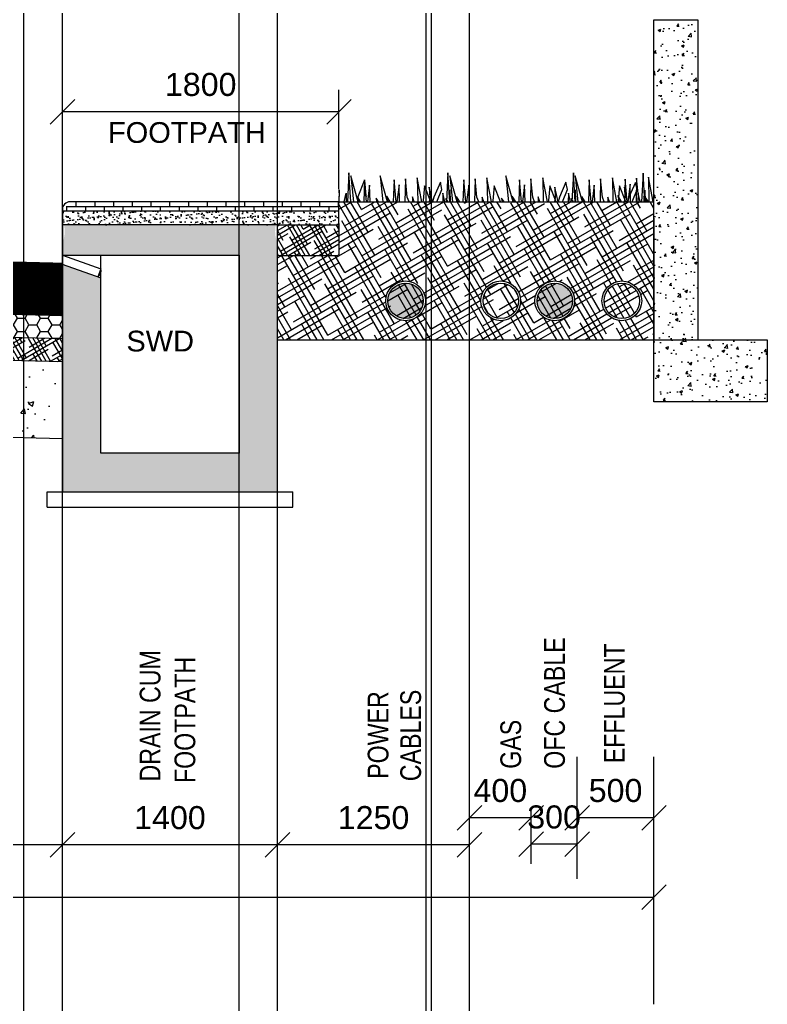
# Model space of a CAD drawing. Header units: inches. Extents: x 1863003 to 1881330, y 133141 to 515800.
# Drawn here: x 1875615 to 1880480, y 330832 to 337240 of the extents above; entities that cross this region are included whole.
import ezdxf

# ---------------------------------------------------------------- set-up
doc = ezdxf.new("R2010")
doc.units = ezdxf.units.IN
doc.header["$MEASUREMENT"] = 0
doc.layers.get('0').update_dxf_attribs({"color": 4, "linetype": 'ELEC_LINE', "lineweight": 13})
doc.layers.get('Defpoints').update_dxf_attribs({"lineweight": 13})
for name, color, linetype, lineweight in [('DIM', 7, 'Continuous', 13), ('DIMEN', 7, 'Continuous', 13), ('HATCH', 252, 'Continuous', 13)]:
    doc.layers.add(name, color=color, linetype=linetype, lineweight=lineweight)
doc.styles.add('ARIAL', font='arial.ttf')
doc.styles.get("Standard").update_dxf_attribs({"font": 'romans.shx'})
doc.linetypes.add('ELEC_LINE', pattern='A,12.7,-5.08,["EL",Standard,S=2.54,R=0,X=-2.54,Y=-1.27],-5.08', length=22.86)
doc.dimstyles.get("Standard").update_dxf_attribs({"dimtxt": 180, "dimasz": 160, "dimexe": 50, "dimexo": 50, "dimgap": 100, "dimtad": 1, "dimdec": 0, "dimzin": 0, "dimdsep": 46, "dimtxsty": 'ARIAL', "dimcen": 0.09, "dimclrd": 256, "dimclre": 256, "dimclrt": 256, "dimadec": 0, "dimazin": 0, "dimtm": 1e-09, "dimtfac": 1, "dimtdec": 0, "dimtofl": 0, "dimtmove": 0, "dimatfit": 3, "dimfxl": 0, "dimtolj": 1, "dimtzin": 0, "dimlwd": 9, "dimlwe": -1, "dimarcsym": 0})

# ---------------------------------------------------------------- blocks, each defined once
blk = doc.blocks.new('_Oblique')
at = {"color": 0, "linetype": 'ByBlock', "lineweight": -2}
blk.add_line((-0.5, -0.5), (0.5, 0.5), dxfattribs=at)
blk = doc.blocks.new('*D123')
at = {"layer": 'Defpoints', "color": 0, "ltscale": 0.02}
for p in [(1878942.303417261, 331873.7992674679), (1878942.303417261, 331697.1621596916), (1879242.303417261, 331697.1621596916)]:
    blk.add_point(p, dxfattribs=at)
at = {"layer": 'DIMEN', "ltscale": 0.02}
for p, q in [((1878942.303417261, 331747.1621596916), (1878942.303417261, 331923.7992674679)), ((1879242.303417261, 331747.1621596916), (1879242.303417261, 331923.7992674679))]:
    blk.add_line(p, q, dxfattribs=at)
at = {"layer": 'DIMEN', "lineweight": 9, "ltscale": 0.02}
blk.add_line((1879242.303417261, 331873.7992674679), (1878942.303417261, 331873.7992674679), dxfattribs=at)
at = {"layer": 'DIMEN', "lineweight": 9, "ltscale": 0.02, "xscale": 160, "yscale": 160, "zscale": 160, "rotation": 180}
blk.add_blockref('_Oblique', (1878942.303417261, 331873.7992674679), dxfattribs=at)
at = {"layer": 'DIMEN', "lineweight": 9, "ltscale": 0.02, "xscale": 160, "yscale": 160, "zscale": 160}
blk.add_blockref('_Oblique', (1879242.303417261, 331873.7992674679), dxfattribs=at)
at = {"layer": 'DIMEN', "ltscale": 0.02, "insert": (1879092.303417261, 332050.4363752441), "char_height": 150, "attachment_point": 5, "style": 'ARIAL'}
blk.add_mtext('\\A1;300', dxfattribs=at)
blk = doc.blocks.new('*D124')
at = {"layer": 'Defpoints', "color": 0, "ltscale": 0.02}
for p in [(1875892.303417261, 331869.4965176445), (1875892.303417261, 331869.4965176445), (1877292.303417261, 331869.4965176445)]:
    blk.add_point(p, dxfattribs=at)
at = {"layer": 'DIMEN', "lineweight": 9, "ltscale": 0.02}
blk.add_line((1877292.303417261, 331869.4965176445), (1875892.303417261, 331869.4965176445), dxfattribs=at)
at = {"layer": 'DIMEN', "lineweight": 9, "ltscale": 0.02, "xscale": 160, "yscale": 160, "zscale": 160, "rotation": 180}
blk.add_blockref('_Oblique', (1875892.303417261, 331869.4965176445), dxfattribs=at)
at = {"layer": 'DIMEN', "lineweight": 9, "ltscale": 0.02, "xscale": 160, "yscale": 160, "zscale": 160}
blk.add_blockref('_Oblique', (1877292.303417261, 331869.4965176445), dxfattribs=at)
at = {"layer": 'DIMEN', "ltscale": 0.02, "insert": (1876592.303417261, 332046.0824658027), "char_height": 150, "attachment_point": 5, "style": 'ARIAL'}
blk.add_mtext('\\A1;1400', dxfattribs=at)
blk = doc.blocks.new('*D125')
at = {"layer": 'Defpoints', "color": 0, "ltscale": 0.02}
for p in [(1868892.303417261, 331869.4965176445), (1868892.303417261, 331869.4965176445), (1875892.303417261, 331869.4965176445)]:
    blk.add_point(p, dxfattribs=at)
at = {"layer": 'DIMEN', "lineweight": 9, "ltscale": 0.02}
blk.add_line((1875892.303417261, 331869.4965176445), (1868892.303417261, 331869.4965176445), dxfattribs=at)
at = {"layer": 'DIMEN', "lineweight": 9, "ltscale": 0.02, "xscale": 160, "yscale": 160, "zscale": 160, "rotation": 180}
blk.add_blockref('_Oblique', (1868892.303417261, 331869.4965176445), dxfattribs=at)
at = {"layer": 'DIMEN', "lineweight": 9, "ltscale": 0.02, "xscale": 160, "yscale": 160, "zscale": 160}
blk.add_blockref('_Oblique', (1875892.303417261, 331869.4965176445), dxfattribs=at)
at = {"layer": 'DIMEN', "ltscale": 0.02, "insert": (1872392.303417261, 332047.0544985449), "char_height": 150, "attachment_point": 5, "style": 'ARIAL'}
blk.add_mtext('\\A1;7.0m CARRIAGEWAY', dxfattribs=at)
blk = doc.blocks.new('*D127')
at = {"layer": 'Defpoints', "color": 0, "ltscale": 0.02}
for p in [(1879742.303417261, 331529.2169270333), (1865742.303417261, 331351.6077865149), (1879742.303417261, 331351.6077865149)]:
    blk.add_point(p, dxfattribs=at)
at = {"layer": 'DIMEN', "ltscale": 0.02}
for p, q in [((1865742.303417261, 331401.6077865149), (1865742.303417261, 331579.2169270333)), ((1879742.303417261, 331401.6077865149), (1879742.303417261, 331579.2169270333))]:
    blk.add_line(p, q, dxfattribs=at)
at = {"layer": 'DIMEN', "lineweight": 9, "ltscale": 0.02}
blk.add_line((1865742.303417261, 331529.2169270333), (1879742.303417261, 331529.2169270333), dxfattribs=at)
at = {"layer": 'DIMEN', "lineweight": 9, "ltscale": 0.02, "xscale": 160, "yscale": 160, "zscale": 160, "rotation": 180}
blk.add_blockref('_Oblique', (1865742.303417261, 331529.2169270333), dxfattribs=at)
at = {"layer": 'DIMEN', "lineweight": 9, "ltscale": 0.02, "xscale": 160, "yscale": 160, "zscale": 160}
blk.add_blockref('_Oblique', (1879742.303417261, 331529.2169270333), dxfattribs=at)
at = {"layer": 'DIMEN', "ltscale": 0.02, "insert": (1872392.303417261, 331706.8260675517), "char_height": 150, "attachment_point": 5, "style": 'ARIAL'}
blk.add_mtext('\\A1;14000 ROW', dxfattribs=at)
blk = doc.blocks.new('*D128')
at = {"layer": 'Defpoints', "color": 0, "ltscale": 0.02}
for p in [(1878542.303417261, 332046.0824658027), (1878542.303417261, 331869.4965176445), (1878942.303417261, 331869.4965176445)]:
    blk.add_point(p, dxfattribs=at)
at = {"layer": 'DIMEN', "ltscale": 0.02}
for p, q in [((1878542.303417261, 331919.4965176445), (1878542.303417261, 332096.0824658027)), ((1878942.303417261, 331919.4965176445), (1878942.303417261, 332096.0824658027))]:
    blk.add_line(p, q, dxfattribs=at)
at = {"layer": 'DIMEN', "lineweight": 9, "ltscale": 0.02}
blk.add_line((1878942.303417261, 332046.0824658027), (1878542.303417261, 332046.0824658027), dxfattribs=at)
at = {"layer": 'DIMEN', "lineweight": 9, "ltscale": 0.02, "xscale": 160, "yscale": 160, "zscale": 160, "rotation": 180}
blk.add_blockref('_Oblique', (1878542.303417261, 332046.0824658027), dxfattribs=at)
at = {"layer": 'DIMEN', "lineweight": 9, "ltscale": 0.02, "xscale": 160, "yscale": 160, "zscale": 160}
blk.add_blockref('_Oblique', (1878942.303417261, 332046.0824658027), dxfattribs=at)
at = {"layer": 'DIMEN', "ltscale": 0.02, "insert": (1878742.303417261, 332222.668413961), "char_height": 150, "attachment_point": 5, "style": 'ARIAL'}
blk.add_mtext('\\A1;400', dxfattribs=at)
blk = doc.blocks.new('*D129')
at = {"layer": 'Defpoints', "color": 0, "ltscale": 0.02}
for p in [(1877292.303417261, 331869.4965176445), (1877292.303417261, 331869.4965176445), (1878542.303417261, 331869.4965176445)]:
    blk.add_point(p, dxfattribs=at)
at = {"layer": 'DIMEN', "lineweight": 9, "ltscale": 0.02}
blk.add_line((1878542.303417261, 331869.4965176445), (1877292.303417261, 331869.4965176445), dxfattribs=at)
at = {"layer": 'DIMEN', "lineweight": 9, "ltscale": 0.02, "xscale": 160, "yscale": 160, "zscale": 160, "rotation": 180}
blk.add_blockref('_Oblique', (1877292.303417261, 331869.4965176445), dxfattribs=at)
at = {"layer": 'DIMEN', "lineweight": 9, "ltscale": 0.02, "xscale": 160, "yscale": 160, "zscale": 160}
blk.add_blockref('_Oblique', (1878542.303417261, 331869.4965176445), dxfattribs=at)
at = {"layer": 'DIMEN', "ltscale": 0.02, "insert": (1877917.303417261, 332046.0824658027), "char_height": 150, "attachment_point": 5, "style": 'ARIAL'}
blk.add_mtext('\\A1;1250', dxfattribs=at)
blk = doc.blocks.new('*D131')
at = {"layer": 'Defpoints', "color": 0, "ltscale": 0.02}
for p in [(1879242.303417261, 332046.0824658027), (1879242.303417261, 331869.4965176445), (1879742.303417261, 331869.4965176445)]:
    blk.add_point(p, dxfattribs=at)
at = {"layer": 'DIMEN', "ltscale": 0.02}
for p, q in [((1879242.303417261, 331919.4965176445), (1879242.303417261, 332096.0824658027)), ((1879742.303417261, 331919.4965176445), (1879742.303417261, 332096.0824658027))]:
    blk.add_line(p, q, dxfattribs=at)
at = {"layer": 'DIMEN', "lineweight": 9, "ltscale": 0.02}
blk.add_line((1879742.303417261, 332046.0824658027), (1879242.303417261, 332046.0824658027), dxfattribs=at)
at = {"layer": 'DIMEN', "lineweight": 9, "ltscale": 0.02, "xscale": 160, "yscale": 160, "zscale": 160, "rotation": 180}
blk.add_blockref('_Oblique', (1879242.303417261, 332046.0824658027), dxfattribs=at)
at = {"layer": 'DIMEN', "lineweight": 9, "ltscale": 0.02, "xscale": 160, "yscale": 160, "zscale": 160}
blk.add_blockref('_Oblique', (1879742.303417261, 332046.0824658027), dxfattribs=at)
at = {"layer": 'DIMEN', "ltscale": 0.02, "insert": (1879492.303417261, 332222.668413961), "char_height": 150, "attachment_point": 5, "style": 'ARIAL'}
blk.add_mtext('\\A1;500', dxfattribs=at)
blk = doc.blocks.new('*D307')
at = {"layer": 'Defpoints', "color": 0, "ltscale": 0.02}
for p in [(1875892.303417261, 336641.0573087743), (1875892.303417261, 336540.4076926137), (1877692.303417261, 336540.4076926137)]:
    blk.add_point(p, dxfattribs=at)
at = {"layer": 'DIMEN', "ltscale": 0.02}
for p, q in [((1875892.303417261, 336590.4076926137), (1875892.303417261, 336691.0573087743)), ((1877692.303417261, 336590.4076926137), (1877692.303417261, 336691.0573087743))]:
    blk.add_line(p, q, dxfattribs=at)
at = {"layer": 'DIMEN', "lineweight": 9, "ltscale": 0.02}
blk.add_line((1877692.303417261, 336641.0573087743), (1875892.303417261, 336641.0573087743), dxfattribs=at)
at = {"layer": 'DIMEN', "lineweight": 9, "ltscale": 0.02, "xscale": 160, "yscale": 160, "zscale": 160, "rotation": 180}
blk.add_blockref('_Oblique', (1875892.303417261, 336641.0573087743), dxfattribs=at)
at = {"layer": 'DIMEN', "lineweight": 9, "ltscale": 0.02, "xscale": 160, "yscale": 160, "zscale": 160}
blk.add_blockref('_Oblique', (1877692.303417261, 336641.0573087743), dxfattribs=at)
at = {"layer": 'DIMEN', "ltscale": 0.02, "insert": (1876792.303417261, 336817.6432569326), "char_height": 150, "attachment_point": 5, "style": 'ARIAL'}
blk.add_mtext('\\A1;1800', dxfattribs=at)

msp = doc.modelspace()

# ---------------------------------------------------------------- hatches: boundary and pattern name
at = {"layer": 'DIM', "linetype": 'Continuous'}
h = msp.add_hatch(dxfattribs=at)
h.set_pattern_fill('AR-CONC')
h.set_pattern_definition([(49.99999999999999, (250, -176374.1760022175), (182.184668996004, -15.93908553890309), [19.05, -209.55]), (355, (250, -176374.1760022175), (-35.24342142496934, 191.0568452390351), [15.24, -167.64058417]), (100.4514447, (265.1820070000831, -176375.5042557174), (146.9412470903533, 175.1177519121951), [16.19000879999999, -178.0902445999999]), (46.18420000000001, (250, -176323.3760022175), (271.0790408921299, -42.04232793272715), [28.575, -314.325]), (96.63555760999992, (272.5899000000209, -176326.8795022175), (237.404134051503, 247.4261245977215), [24.28502314, -267.13560816]), (351.1841511700001, (250, -176323.3760022175), (237.404134064977, 247.4261245855326), [22.85996707, -251.45973192]), (21, (275.3999999999069, -176336.0760022175), (151.6143912691325, -102.2651981870876), [19.05, -209.55]), (326.0000000000001, (275.3999999999069, -176336.0760022175), (61.80202834764707, 184.1879661223193), [15.24, -167.64]), (71.45144499999999, (288.0345326000825, -176344.5981021175), (213.4164192787161, 81.92276888590524), [16.1900088, -178.0899376]), (37.50000000000001, (250, -176374.1760022175), (3.088603250591817, 84.55503887315311), [0, -165.608, 0, -170.18, 0, -168.275]), (7.499999999999999, (250, -176374.1760022175), (66.81966251030575, 100.1805748181195), [0, -97.02799999999999, 0, -161.798, 0, -64.135]), (327.5, (193.3580000000075, -176374.1760022175), (135.5905951668714, -5.728743992673444), [0, -63.5, 0, -198.12, 0, -262.89]), (317.5, (167.9580000001006, -176374.1760022175), (148.129181386018, 25.42649103333303), [0, -82.55, 0, -131.572, 0, -186.69])])
h.paths.add_polyline_path([(1880026.77256499, 337239.967497574), (1879742.303417261, 337239.967497574), (1879742.303417261, 336111.2345804177), (1879748.777303586, 336181.5448929881), (1879742.303417261, 335959.4851412195), (1879742.303417261, 335155.9794912097), (1880026.77256499, 335155.9794912097)])
h.paths.add_polyline_path([(1880479.828695668, 335155.9794912097), (1879742.303417261, 335155.9794912097), (1879742.303417261, 334753.5572955288), (1880479.828695668, 334753.5572955288)])
h = msp.add_hatch(dxfattribs=at)
h.set_pattern_fill('AR-BRSTD', scale=0.6)
h.set_pattern_definition([(0, (0, -176266.5655204446), (0, 40.64508), []), (90, (0, -176266.5655204446), (-60.95999999999999, 40.64508), [40.64508, -40.64508])])
h.paths.add_polyline_path([(1875892.303417261, 335995.0720269171), (1875942.303417261, 336055.0720269171), (1877692.303417261, 336055.0720269171), (1877692.303417261, 335995.0720269171)])
at = {"layer": 'DIM', "linetype": 'Continuous', "ltscale": 0.02}
h = msp.add_hatch(dxfattribs=at)
h.set_pattern_fill('HOUND', color=31, scale=600, angle=30, style=0)
h.set_pattern_definition([(29.99999999999999, (0, 1119.364308060613), (111.1538105676658, 107.4759526419164), [600, -300]), (120, (0, 1119.364308060613), (42.52404735808353, -148.6538105676658), [599.9999999999997, -299.9999999999998])])
h.paths.add_polyline_path([(1879742.303417261, 336055.0720269171), (1879571.63528039, 336055.0720269171), (1879571.075104623, 336053.0374912299), (1879570.639627439, 336055.0720269171), (1879117.999506459, 336055.0720269171), (1879117.782690672, 336054.2845607608), (1879117.614139416, 336055.0720269171), (1878301.19825132, 336055.0720269171), (1878300.981435532, 336054.2845607608), (1878300.812884276, 336055.0720269171), (1877692.303417261, 336055.0720269171), (1877692.303417261, 335912.6825086899), (1877692.303417261, 335713.6639408144, -0.4142135623730951), (1877682.303417261, 335703.6639408144), (1877292.303417261, 335703.6639408144), (1877292.303417261, 335155.9794912097), (1879742.303417261, 335155.9794912097)])
h.paths.add_polyline_path([(1878874.481868698, 335410.3752076041, -1), (1878616.041075208, 335410.3752076041, -1)], flags=16)
h.paths.add_polyline_path([(1878860.477804781, 335410.3752076041, -1), (1878630.045139126, 335410.3752076041, -1)], flags=0)
h.paths.add_polyline_path([(1878255.068110366, 335410.3752076041, -1), (1877996.627316877, 335410.3752076041, -1)], flags=16)
h.paths.add_polyline_path([(1878241.064046449, 335410.3752076041, -1), (1878010.631380794, 335410.3752076041, -1)], flags=0)
h.paths.add_polyline_path([(1879225.815088926, 335410.3752076041, -1), (1878967.374295436, 335410.3752076041, -1)], flags=16)
h.paths.add_polyline_path([(1879211.811025009, 335410.3752076041, -1), (1878981.378359353, 335410.3752076041, -1)], flags=0)
h.paths.add_polyline_path([(1879662.209458101, 335410.3752076041, -1), (1879403.768664612, 335410.3752076041, -1)], flags=16)
h.paths.add_polyline_path([(1879648.205394184, 335410.3752076041, -1), (1879417.772728529, 335410.3752076041, -1)], flags=0)
at = {"layer": 'DIM', "linetype": 'Continuous'}
h = msp.add_hatch(dxfattribs=at)
h.set_pattern_fill('AR-SAND')
h.set_pattern_definition([(37.50000000000001, (0, -176266.5655204446), (-1.600031295984046, 48.94132373293424), [0, -38.608, 0, -43.18, 0, -41.275]), (7.499999999999999, (0, -176266.5655204446), (44.95232831380027, 71.68251005683543), [0, -20.828, 0, -34.798, 0, -13.335]), (327.5, (-31.24200000008568, -176266.5655204446), (79.0992370241458, 0.1437184678545762), [0, -12.7, 0, -45.72, 0, -59.69]), (317.5, (-31.24200000008568, -176266.5655204446), (76.35564524722972, 22.29293232572163), [0, -6.35, 0, -29.972, 0, -34.29])])
h.paths.add_polyline_path([(1875892.303417261, 335905.072026917), (1875892.303417261, 335995.072026917), (1877692.303417261, 335995.0720269171), (1877692.303417261, 335905.0720269171)])
h = msp.add_hatch(dxfattribs=at)
h.set_pattern_fill('AR-CONC', scale=10)
h.set_pattern_definition([(49.99999999999999, (0, -176524.1760022175), (71.72601826007535, -6.275213498259511), [7.5, -82.5]), (355, (0, -176524.1760022175), (-13.8751333613, 75.21921337000119), [6, -66]), (100.45144446, (5.9771681, -176524.6989366175), (57.8508846727112, 68.94399909686294), [6.374019199999994, -70.11421119999991]), (46.18420000000001, (0, -176504.1760022175), (106.7241330671572, -16.55192807930765), [11.25, -123.75]), (96.63563549, (8.8936745, -176505.5553329175), (93.46619456742283, 97.41186007745505), [9.5610342, -105.171376]), (351.1841639899999, (0, -176504.1760022175), (93.46619450547732, 97.41186002699902), [9, -99.0000001]), (21, (10, -176509.1760022175), (59.69070521184616, -40.26188906653388), [7.5, -82.5]), (326.0000000000001, (10, -176509.1760022175), (24.33153319215817, 72.5150045046853), [6, -66]), (71.45144474, (14.9742254, -176512.5311596175), (84.02223767299711, 32.25311528063538), [6.374019000000001, -70.1142112]), (37.50000000000001, (0, -176524.1760022175), (1.215985531729067, 33.28938538313115), [0, -65.19999999999999, 0, -67, 0, -66.25]), (7.499999999999999, (0, -176524.1760022175), (26.30695374421486, 39.44117118823603), [0, -38.2, 0, -63.7, 0, -25.25]), (327.5, (-22.3, -176524.1760022175), (53.3822436172409, -2.255487173437976), [0, -25, 0, -78, 0, -103.5]), (317.5, (-32.3, -176524.1760022175), (58.31861693423862, 10.01049823323177), [0, -32.5, 0, -51.8, 0, -73.5])])
edge = h.paths.add_edge_path()
edge.add_line((1876142.303417261, 335559.2255704133), (1875892.303417261, 335647.4615451442))
edge.add_line((1875892.303417261, 335647.4615451442), (1875892.303417261, 334167.9234927617))
edge.add_line((1875892.303417261, 334167.9234927617), (1877292.303417261, 334167.9234927617))
edge.add_line((1877292.303417261, 334167.9234927617), (1877292.303417261, 335787.4615451442))
edge.add_arc((1877459.64968594, 335860.9207748661), 182.7594924270713, 166.0201188885562, 203.6998144573978, ccw=False)
edge.add_line((1877282.303417261, 335905.0720269171), (1875902.303417261, 335905.0720269171))
edge.add_arc((1875724.957148584, 335860.9207748652), 182.7594924245774, -23.699814457440596, 13.979881111921088, ccw=False)
edge.add_line((1875892.303417261, 335787.4615451442), (1875892.303417261, 335707.5355884685))
edge.add_line((1875892.303417261, 335707.5355884685), (1877042.303417261, 335707.5355884685))
edge.add_line((1877042.303417261, 335707.5355884685), (1877042.303417261, 334417.9234927617))
edge.add_line((1877042.303417261, 334417.9234927617), (1876142.303417261, 334417.9234927617))
edge.add_line((1876142.303417261, 334417.9234927617), (1876142.303417261, 335559.2255704133))
edge = h.paths.add_edge_path()
edge.add_line((1868892.303417261, 335647.4615451442), (1868642.303417261, 335559.2255704133))
edge.add_line((1868642.303417261, 335559.2255704133), (1868642.303417261, 334417.9234927617))
edge.add_line((1868642.303417261, 334417.9234927617), (1867742.303417261, 334417.9234927617))
edge.add_line((1867742.303417261, 334417.9234927617), (1867742.303417261, 335707.5355884685))
edge.add_line((1867742.303417261, 335707.5355884685), (1868892.303417261, 335707.5355884685))
edge.add_line((1868892.303417261, 335707.5355884685), (1868892.303417261, 335787.4615451442))
edge.add_arc((1869099.940649027, 335877.6098382173), 226.3623969641322, 164.0402062105401, 203.4686763534831, ccw=False)
edge.add_line((1868882.303417261, 335939.8510633713), (1867502.303417261, 335939.8510633713))
edge.add_arc((1867284.666185495, 335877.6098382173), 226.3623969641368, -23.46867635348309, 15.959793789459923, ccw=False)
edge.add_line((1867492.303417261, 335787.4615451442), (1867492.303417261, 334167.9234927617))
edge.add_line((1867492.303417261, 334167.9234927617), (1868892.303417261, 334167.9234927617))
edge.add_line((1868892.303417261, 334167.9234927617), (1868892.303417261, 335647.4615451442))
at = {"layer": 'DIM', "linetype": 'Continuous', "ltscale": 0.02}
h = msp.add_hatch(dxfattribs=at)
h.set_pattern_fill('HOUND', color=130, scale=400, angle=30, style=0)
h.set_pattern_definition([(29.99999999999999, (0, -176266.5655204446), (74.10254037844388, 71.65063509461096), [400, -200]), (120, (0, -176266.5655204446), (28.34936490538902, -99.10254037844388), [399.9999999999995, -199.9999999999997])])
h.paths.add_polyline_path([(1877292.303417261, 335705.0720269171), (1877292.303417261, 335905.0720269171), (1877692.303417261, 335905.0720269171), (1877692.303417261, 335876.2348966465), (1877692.303417261, 335705.0720269171)])
at = {"layer": 'DIM', "linetype": 'Continuous'}
h = msp.add_hatch(color=7, dxfattribs=at)
h.dxf.hatch_style = 1
h.paths.add_polyline_path([(1878241.064046449, 335410.3752076041, 1), (1878010.631380794, 335410.3752076041, 1)])
h = msp.add_hatch(color=7, dxfattribs=at)
h.dxf.hatch_style = 1
h.paths.add_polyline_path([(1878981.378359353, 335410.3752076041, 1), (1879211.811025009, 335410.3752076041, 1)])
at = {"layer": 'DIM', "linetype": 'Continuous', "ltscale": 0.02}
h = msp.add_hatch(dxfattribs=at)
h.set_pattern_fill('HONEY', color=31, scale=400, style=0)
h.set_pattern_definition([(0, (0, -176524.1760022175), (75, 43.30127018922193), [50, -100]), (120, (0, -176524.1760022175), (-74.99999999999997, 43.30127018922194), [49.99999999999996, -99.99999999999991]), (59.99999999999999, (0, -176524.1760022175), (1.665334536937735e-14, 86.60254037844388), [-100, 50])])
h.paths.add_polyline_path([(1872392.303417261, 335402.4988841726), (1872392.303417261, 335252.4519809583), (1875892.303417261, 335164.9188097504), (1875892.303417261, 335314.9657129647)])
h = msp.add_hatch(dxfattribs=at)
h.set_pattern_fill('HOUND', color=130, scale=400, angle=30, style=0)
h.set_pattern_definition([(29.99999999999999, (0, -176524.1760022175), (74.10254037844388, 71.65063509461096), [400, -200]), (120, (0, -176524.1760022175), (28.34936490538902, -99.10254037844388), [399.9999999999997, -199.9999999999998])])
h.paths.add_polyline_path([(1872392.303417261, 335252.4519809583), (1872392.303417261, 335102.405077744), (1875892.303417261, 335014.8719065362), (1875892.303417261, 335164.9188097504)])
h = msp.add_hatch(dxfattribs=at)
h.set_pattern_fill('AR-CONC', scale=50, style=0)
h.set_pattern_definition([(49.99999999999999, (0, -176524.1760022175), (358.6300913003767, -31.37606749129755), [37.5, -412.5]), (355, (0, -176524.1760022175), (-69.3756668065, 376.0960668500059), [30, -330]), (100.45144446, (29.8858405, -176526.7906742175), (289.254423363556, 344.7199954843147), [31.87009599999998, -350.5710559999997]), (46.18420000000001, (0, -176424.1760022175), (533.6206653357862, -82.75964039653827), [56.25, -618.75]), (96.63563549, (44.4683725, -176431.0726557175), (467.3309728371142, 487.0593003872752), [47.805171, -525.8568799999999]), (351.1841639899999, (0, -176424.1760022175), (467.3309725273866, 487.0593001349951), [45, -495.0000004999999]), (21, (50, -176449.1760022175), (298.4535260592309, -201.3094453326694), [37.5, -412.5]), (326.0000000000001, (50, -176449.1760022175), (121.6576659607909, 362.5750225234265), [30, -330]), (71.45144474, (74.871127, -176465.9517892175), (420.1111883649855, 161.2655764031769), [31.870095, -350.571056]), (37.50000000000001, (0, -176524.1760022175), (6.079927658645334, 166.4469269156558), [0, -326, 0, -335, 0, -331.25]), (7.499999999999999, (0, -176524.1760022175), (131.5347687210743, 197.2058559411801), [0, -191, 0, -318.5, 0, -126.25]), (327.5, (-111.5, -176524.1760022175), (266.9112180862045, -11.27743586718988), [0, -125, 0, -390, 0, -517.5]), (317.5, (-161.5, -176524.1760022175), (291.5930846711931, 50.05249116615887), [0, -162.5, 0, -259, 0, -367.5])])
h.paths.add_polyline_path([(1875892.303417261, 335014.8719065362), (1872392.303417261, 335102.405077744), (1872392.303417261, 334602.2487336964), (1875892.303417261, 334514.7155624885)])
at = {"layer": 'HATCH', "linetype": 'Continuous', "ltscale": 0.02}
h = msp.add_hatch(dxfattribs=at)
h.set_pattern_fill('ANSI31', color=141, scale=10)
h.set_pattern_definition([(45, (0, -176524.1760022175), (-0.8838834764831844, 0.8838834764831844), [])])
h.paths.add_polyline_path([(1875892.303417261, 335647.4615451442), (1875892.303417261, 335655.0720269171), (1872392.303417261, 335742.6051981249), (1872392.303417261, 335402.4988841726), (1875892.303417261, 335314.9657129647)])

# ---------------------------------------------------------------- linework, layer by layer
at = {"color": 7, "linetype": 'Continuous', "ltscale": 0.02}
msp.add_line((1877292.303417261, 334167.9234927617), (1877292.303417261, 335905.0720269171), dxfattribs=at)
at = {"color": 8, "linetype": 'Continuous', "ltscale": 0.02}
for p in [(1875642.303417261, 502880.9297705453), (1875642.303417261, 502880.9297705453), (1875892.303417261, 502880.9297705453), (1877042.303417261, 502880.9297705453), (1877292.303417261, 500369.9108982697), (1878259.153346671, 500590.1132772009), (1878293.434488517, 500590.1132772009), (1878542.303417261, 500369.9108982697)]:
    msp.add_xline(p, (0, 1), dxfattribs=at)
at = {"color": 66, "linetype": 'Continuous', "lineweight": 9, "ltscale": 0.25, "flags": 128}
for points in [[(1877768.909067477, 336055.0720269171), (1877756.396626873, 336242.7016182075), (1877746.75056148, 336055.0720269171)], [(1877816.572676037, 336055.0720269171), (1877768.906788205, 336222.8538002046), (1877786.236033431, 336055.0720269171)], [(1878008.368247645, 336055.0720269171), (1877960.348074152, 336224.1008697355), (1877977.806122247, 336055.0720269171)], [(1878413.642767376, 336055.0720269171), (1878401.130326773, 336242.7016182075), (1878391.484261379, 336055.0720269171)], [(1878461.306375936, 336055.0720269171), (1878413.640488104, 336222.8538002046), (1878430.96973333, 336055.0720269171)], [(1878825.169502785, 336055.0720269171), (1878777.149329292, 336224.1008697355), (1878794.607377387, 336055.0720269171)], [(1879230.444022516, 336055.0720269171), (1879217.931581912, 336242.7016182075), (1879208.285516519, 336055.0720269171)], [(1879278.107631076, 336055.0720269171), (1879230.441743244, 336222.8538002046), (1879247.77098847, 336055.0720269171)], [(1879683.653273235, 336055.0720269171), (1879671.223995864, 336241.4545486766), (1879661.642042502, 336055.0720269171)], [(1877817.463729446, 336089.8510633713), (1877858.416829881, 336194.2077401594), (1877867.943970874, 336096.8301577513), (1877868.351099924, 336089.8510633713)], [(1877872.480254041, 336055.0720269171), (1877859.334771804, 336196.7323626131), (1877854.474523167, 336055.0720269171)], [(1877894.931036832, 336055.0720269171), (1877891.893897304, 336163.3198724668), (1877877.612424917, 336055.0720269171)], [(1878064.037262787, 336055.0720269171), (1878050.776057751, 336197.9794321441), (1878045.873023193, 336055.0720269171)], [(1878086.407312151, 336055.0720269171), (1878083.335183252, 336164.5669419977), (1878068.889181132, 336055.0720269171)], [(1878148.923933035, 336055.0720269171), (1878136.602305377, 336085.5619996868), (1878124.933122354, 336205.2411741277), (1878121.89309788, 336055.0720269171)], [(1878231.499428986, 336055.0720269171), (1878202.262024213, 336211.0961570131), (1878205.324443927, 336055.0720269171)], [(1878289.900195207, 336055.0720269171), (1878248.838429986, 336159.705603276), (1878239.311288993, 336062.328020868), (1878238.888006864, 336055.0720269171)], [(1878329.563178582, 336055.0720269171), (1878362.457376559, 336135.4178816566), (1878352.559486648, 336182.2758833474), (1878309.631634673, 336085.7017335545), (1878300.981435532, 336054.2845607608), (1878280.267745235, 336151.0582694389), (1878283.339454892, 336083.726539007), (1878278.634929145, 336055.0720269171)], [(1878517.21395394, 336055.0720269171), (1878504.068471703, 336196.7323626131), (1878499.208223066, 336055.0720269171)], [(1878539.664736731, 336055.0720269171), (1878536.627597203, 336163.3198724668), (1878522.346124816, 336055.0720269171)], [(1878601.712380436, 336055.0720269171), (1878589.894719329, 336084.3149301559), (1878578.225536305, 336203.9941045967), (1878575.21075751, 336055.0720269171)], [(1878684.558154234, 336055.0720269171), (1878655.554438165, 336209.8490874821), (1878658.592380573, 336055.0720269171)], [(1878742.703216766, 336055.0720269171), (1878702.130843938, 336158.4585337451), (1878692.603702945, 336061.080951337), (1878692.253169257, 336055.0720269171)], [(1878880.838517926, 336055.0720269171), (1878867.577312891, 336197.9794321441), (1878862.674278332, 336055.0720269171)], [(1878903.208567291, 336055.0720269171), (1878900.136438391, 336164.5669419977), (1878885.690436272, 336055.0720269171)], [(1878965.725188175, 336055.0720269171), (1878953.403560517, 336085.5619996868), (1878941.734377494, 336205.2411741277), (1878938.69435302, 336055.0720269171)], [(1879048.300684126, 336055.0720269171), (1879019.063279353, 336211.0961570131), (1879022.125699066, 336055.0720269171)], [(1879106.701450347, 336055.0720269171), (1879065.639685126, 336159.705603276), (1879056.112544133, 336062.328020868), (1879055.689262004, 336055.0720269171)], [(1879146.364433722, 336055.0720269171), (1879179.258631699, 336135.4178816566), (1879169.360741788, 336182.2758833474), (1879126.432889813, 336085.7017335545), (1879117.782690672, 336054.2845607608), (1879097.069000375, 336151.0582694389), (1879100.140710032, 336083.726539007), (1879095.436184285, 336055.0720269171)], [(1879334.01520908, 336055.0720269171), (1879320.869726843, 336196.7323626131), (1879316.009478206, 336055.0720269171)], [(1879356.465991871, 336055.0720269171), (1879353.428852343, 336163.3198724668), (1879339.147379956, 336055.0720269171)], [(1879418.513635576, 336055.0720269171), (1879406.695974468, 336084.3149301559), (1879395.026791445, 336203.9941045967), (1879392.012012649, 336055.0720269171)], [(1879501.359409374, 336055.0720269171), (1879472.355693305, 336209.8490874821), (1879475.393635712, 336055.0720269171)], [(1879559.504471906, 336055.0720269171), (1879518.932099078, 336158.4585337451), (1879509.404958085, 336061.080951337), (1879509.054424396, 336055.0720269171)], [(1879600.167407331, 336055.0720269172), (1879632.551045651, 336134.1708121257), (1879622.653155739, 336181.0288138164), (1879579.725303765, 336084.4546640236), (1879571.075104623, 336053.0374912299), (1879550.361414327, 336149.8111999079), (1879553.433123984, 336082.479469476), (1879548.933343329, 336055.0720269171)], [(1879568.306073292, 336055.0720269171), (1879554.675953309, 336201.9549892554), (1879549.636520683, 336055.0720269171)], [(1879590.418751006, 336055.0720269171), (1879587.235078809, 336168.5424991092), (1879572.264569168, 336055.0720269171)], [(1879654.430433323, 336055.0720269171), (1879640.502200934, 336089.5375567982), (1879628.833017912, 336209.216731239), (1879625.712512253, 336055.0720269171)], [(1879736.144305287, 336055.0720269171), (1879706.161919771, 336215.0717141244), (1879709.302371161, 336055.0720269171)], [(1877695.929701512, 336089.5427034047), (1877694.41944846, 336132.324021714), (1877692.303417261, 336055.0720269171)], [(1877725.708218529, 336055.0720269171), (1877738.166208637, 336111.4460214681), (1877739.767318838, 336055.0720269171)], [(1878381.608232889, 336055.0720269171), (1878369.08905123, 336111.7229210391), (1878367.480076646, 336055.0720269171)], [(1878411.325558355, 336089.8196029756), (1878412.835811407, 336132.600921285), (1878414.959427241, 336055.0720269171)], [(1879198.409488028, 336055.0720269171), (1879185.89030637, 336111.7229210391), (1879184.281331786, 336055.0720269171)], [(1879228.126813495, 336089.8196029756), (1879229.637066547, 336132.600921285), (1879231.760682381, 336055.0720269171)], [(1879531.79482842, 336055.072026917), (1879507.558366296, 336095.1052009574), (1879515.98871319, 336055.0720269171)], [(1879651.426314273, 336055.0720269171), (1879639.182720322, 336110.4758515082), (1879637.609164475, 336055.0720269171)], [(1879681.419227447, 336088.5725334447), (1879682.929480498, 336131.353851754), (1879685.018937499, 336055.0720269171)], [(1877833.291819359, 336055.0720269171), (1877812.217184791, 336089.8825743151), (1877819.547729949, 336055.0720269171)], [(1877833.291819359, 336055.0720269171), (1877812.217184791, 336089.8825743151), (1877819.547729949, 336055.0720269171)], [(1877949.786264418, 336055.0720269171), (1877933.655832394, 336077.8549265709), (1877937.03711716, 336055.0720269171)], [(1878025.488092993, 336055.0720269171), (1878003.658470739, 336091.129643846), (1878011.251628817, 336055.0720269171)], [(1878182.120581787, 336055.0720269171), (1878171.485999784, 336086.3776838549), (1878171.633886549, 336055.0720269171)], [(1878402.195745529, 336055.0720269171), (1878386.948246345, 336076.6078570399), (1878390.144449438, 336055.0720269171)], [(1878478.025519259, 336055.0720269171), (1878456.950884691, 336089.8825743151), (1878464.281429848, 336055.0720269171)], [(1878634.989364214, 336055.0720269171), (1878624.778413736, 336085.130614324), (1878624.920409391, 336055.0720269171)], [(1878766.587519557, 336055.0720269171), (1878750.457087533, 336077.8549265709), (1878753.8383723, 336055.0720269171)], [(1878842.289348133, 336055.0720269171), (1878820.459725878, 336091.129643846), (1878828.052883957, 336055.0720269171)], [(1878998.921836927, 336055.0720269171), (1878988.287254924, 336086.3776838549), (1878988.435141689, 336055.0720269171)], [(1879218.997000669, 336055.0720269171), (1879203.749501485, 336076.6078570399), (1879206.945704577, 336055.0720269171)], [(1879294.826774398, 336055.0720269171), (1879273.75213983, 336089.8825743151), (1879281.082684988, 336055.0720269171)], [(1879451.790619354, 336055.0720269171), (1879441.579668876, 336085.130614324), (1879441.72166453, 336055.0720269171)], [(1879687.370980488, 336055.0720269171), (1879675.385895342, 336090.3532409663), (1879675.552562492, 336055.0720269171)], [(1879706.500878677, 336055.072026917), (1879687.555727951, 336081.8304836822), (1879691.527038171, 336055.0720269171)]]:
    msp.add_lwpolyline(points, dxfattribs=at)
at = {"color": 7, "linetype": 'Continuous', "ltscale": 0.02}
msp.add_lwpolyline([(1877692.303417261, 336055.0720269171), (1875942.303417261, 336055.0720269171, 0.4142135623730951), (1875892.303417261, 336005.0720269171), (1875892.303417261, 334167.9234927617)], format="xyb", dxfattribs=at)
for points in [[(1877692.303417261, 335912.6825086899), (1877692.303417261, 336055.0720269171)], [(1877292.303417261, 335905.0720269171), (1875892.303417261, 335905.0720269171)], [(1875892.303417261, 335707.5355884685), (1877042.303417261, 335707.5355884685)], [(1877042.303417261, 335707.5355884685), (1877042.303417261, 334417.9234927617), (1876142.303417261, 334417.9234927617), (1876142.303417261, 335707.5355884685)], [(1875792.303417261, 334067.9234927617), (1875792.303417261, 334167.9234927617)], [(1875792.303417261, 334167.9234927617), (1877392.303417261, 334167.9234927617)], [(1877392.303417261, 334067.9234927617), (1877392.303417261, 334167.9234927617)], [(1875792.303417261, 334067.9234927617), (1877392.303417261, 334067.9234927617)]]:
    msp.add_lwpolyline(points, dxfattribs=at)
at = {"color": 6, "linetype": 'Continuous', "ltscale": 0.02}
for points in [[(1872392.303417261, 335742.6051981249), (1875892.303417261, 335655.0720269171)], [(1872392.303417261, 335402.4988841726), (1875892.303417261, 335314.9657129647)], [(1872392.303417261, 335252.4519809583), (1875892.303417261, 335164.9188097504)], [(1872392.303417261, 335102.405077744), (1875892.303417261, 335014.8719065362)], [(1872379.802587377, 334602.5613729199), (1875892.303417261, 334514.7155624885), (1875892.303417261, 334597.4615451442)]]:
    msp.add_lwpolyline(points, dxfattribs=at)
at = {"color": 8, "linetype": 'Continuous', "ltscale": 0.02}
for points in [[(1875892.303417261, 331649.2941387133), (1875892.303417261, 332441.6540302401)], [(1877292.303417261, 331649.2941387133), (1877292.303417261, 332441.6540302401)], [(1878542.303417261, 331649.2941387133), (1878542.303417261, 332441.6540302401)], [(1879242.303417261, 331649.2941387133), (1879242.303417261, 332441.6540302401)], [(1879742.303417261, 330832.1205851613), (1879742.303417261, 332441.6540302401)]]:
    msp.add_lwpolyline(points, dxfattribs=at)
at = {"layer": 'DIM', "color": 7, "linetype": 'Continuous'}
for points in [[(1879742.303417261, 335155.9794912097), (1879742.303417261, 337239.967497574), (1880026.77256499, 337239.967497574), (1880026.77256499, 335155.9794912097)], [(1875892.303417261, 335995.0720269171), (1877692.303417261, 335995.0720269171)], [(1877292.303417261, 335905.0720269171), (1877692.303417261, 335905.0720269171)], [(1879742.303417261, 335947.4615451442), (1879742.303417261, 335155.9794912097)], [(1875892.303417261, 335707.5355884685), (1876142.303417261, 335619.2996137377)], [(1875890.398979853, 335648.1337047081), (1876142.303417261, 335559.2255704133)], [(1876142.303417261, 335619.2996137377), (1876123.449296604, 335565.8800172686)], [(1877292.303417261, 335155.9794912097), (1879992.303417261, 335155.9794912097)], [(1879742.303417261, 335155.9794912097), (1880479.828695668, 335155.9794912097), (1880479.828695668, 334753.5572955288), (1879742.303417261, 334753.5572955288), (1879742.303417261, 335155.9794912097)]]:
    msp.add_lwpolyline(points, dxfattribs=at)
at = {"layer": 'DIM', "color": 8, "linetype": 'Continuous'}
for points in [[(1877692.303417261, 336137.3279606656), (1877692.303417261, 336783.4468270015)], [(1875892.303417261, 335995.2632505188), (1875892.303417261, 336641.3821168547)]]:
    msp.add_lwpolyline(points, dxfattribs=at)
at = {"layer": 'DIM', "color": 83, "linetype": 'Continuous'}
msp.add_lwpolyline([(1877692.303417261, 336055.0720269171), (1879742.303417261, 336055.0720269171)], dxfattribs=at)
at = {"layer": 'DIM', "color": 7, "linetype": 'Continuous'}
msp.add_lwpolyline([(1877692.303417261, 335912.6825086899), (1877692.303417261, 335713.6639408144, -0.4142135623730951), (1877682.303417261, 335703.6639408144), (1877292.303417261, 335703.6639408144)], format="xyb", dxfattribs=at)
for centre, radius in [((1878125.847713621, 335410.3752076041), 129.2203967447354), ((1878125.847713621, 335410.3752076041), 115.2163328276442), ((1879096.594692181, 335410.3752076041), 129.2203967447354), ((1879096.594692181, 335410.3752076041), 115.2163328276442)]:
    msp.add_circle(centre, radius, dxfattribs=at)
at = {"layer": 'DIM', "color": 4, "linetype": 'Continuous'}
for centre, radius in [((1878745.261471953, 335410.3752076041), 129.2203967447354), ((1878745.261471953, 335410.3752076041), 115.2163328276442), ((1879532.989061357, 335410.3752076041), 129.2203967447354), ((1879532.989061357, 335410.3752076041), 115.2163328276442)]:
    msp.add_circle(centre, radius, dxfattribs=at)
at = {"layer": 'DIM', "color": 7, "linetype": 'Continuous'}
msp.add_arc((1876093.608651007, 335606.449112734), 50.36184703248711, 306.3363843024232, 14.78326861895461, dxfattribs=at)

# ---------------------------------------------------------------- texts
at = {"layer": 'DIMEN', "linetype": 'Continuous', "style": 'ARIAL'}
for s, p in [('FOOTPATH', (1876189.279645382, 336438.3219985581)), ('SWD', (1876309.038733776, 335080.8023308731))]:
    msp.add_text(s, height=135, dxfattribs=at).set_placement(p)
at = {"layer": 'DIMEN', "linetype": 'Continuous', "style": 'ARIAL', "width": 0.8}
for s, p in [('OFC CABLE', (1879162.530583704, 332365.1536761404)), ('EFFLUENT', (1879552.378417675, 332401.2343609507)), ('DRAIN CUM', (1876530.509199147, 332282.2589247893)), ('FOOTPATH', (1876757.000226287, 332272.2063449577)), ('POWER', (1878014.430735688, 332299.4400531299)), ('CABLES', (1878226.388752215, 332284.0990969913)), ('GAS', (1878877.756850328, 332364.9478701384))]:
    msp.add_text(s, height=135, rotation=90, dxfattribs=at).set_placement(p)

# ---------------------------------------------------------------- dimensions: what is measured, and where the dimension line sits
at = {"layer": 'DIMEN', "ltscale": 0.02}
for p1, p2, distance, picture, middle in [((1877692.303417261, 336540.4076926137), (1875892.303417261, 336540.4076926137), -100.64961616060464, '*D307', (1876792.303417261, 336817.6432569326)), ((1877292.303417261, 331869.4965176445), (1875892.303417261, 331869.4965176445), 0, '*D124', (1876592.303417261, 332046.0824658027)), ((1878542.303417261, 331869.4965176445), (1877292.303417261, 331869.4965176445), 0, '*D129', (1877917.303417261, 332046.0824658027))]:
    dim = msp.add_aligned_dim(p1=p1, p2=p2, distance=distance, dimstyle='Standard', override={"dimtxt": 150, "dimblk1": 'Oblique', "dimblk2": 'Oblique', "dimsah": 1}, dxfattribs=at)
    dim.commit()
    dim.dimension.update_dxf_attribs({"geometry": picture, "text_midpoint": middle})
for base, p1, p2, picture, middle in [((1878542.303417261, 332046.0824658027), (1878942.303417261, 331869.4965176445), (1878542.303417261, 331869.4965176445), '*D128', (1878742.303417261, 332046.0824658027)), ((1879242.303417261, 332046.0824658027), (1879742.303417261, 331869.4965176445), (1879242.303417261, 331869.4965176445), '*D131', (1879492.303417261, 332046.0824658027)), ((1878942.303417261, 331873.7992674679), (1879242.303417261, 331697.1621596916), (1878942.303417261, 331697.1621596916), '*D123', (1879092.303417261, 331873.7992674679))]:
    dim = msp.add_linear_dim(base=base, p1=p1, p2=p2, angle=180, dimstyle='Standard', override={"dimtxt": 150, "dimblk1": 'Oblique', "dimblk2": 'Oblique', "dimsah": 1}, dxfattribs=at)
    dim.commit()
    dim.dimension.update_dxf_attribs({"geometry": picture, "text_midpoint": middle, "dimtype": 161})
dim = msp.add_aligned_dim(p1=(1875892.303417261, 331869.4965176445), p2=(1868892.303417261, 331869.4965176445), distance=0, text='7.0m CARRIAGEWAY', dimstyle='Standard', override={"dimtxt": 150, "dimblk1": 'Oblique', "dimblk2": 'Oblique', "dimsah": 1}, dxfattribs=at)
dim.commit()
dim.dimension.update_dxf_attribs({"geometry": '*D125', "text_midpoint": (1872392.303417261, 332047.0544985449)})
dim = msp.add_linear_dim(base=(1879742.303417261, 331529.2169270333), p1=(1865742.303417261, 331351.6077865149), p2=(1879742.303417261, 331351.6077865149), angle=0, text='<> ROW', dimstyle='Standard', override={"dimtxt": 150, "dimblk1": 'Oblique', "dimblk2": 'Oblique', "dimsah": 1}, dxfattribs=at)
dim.commit()
dim.dimension.update_dxf_attribs({"geometry": '*D127', "text_midpoint": (1872392.303417261, 331529.2169270333), "dimtype": 161})

doc.saveas('drawing.dxf')
